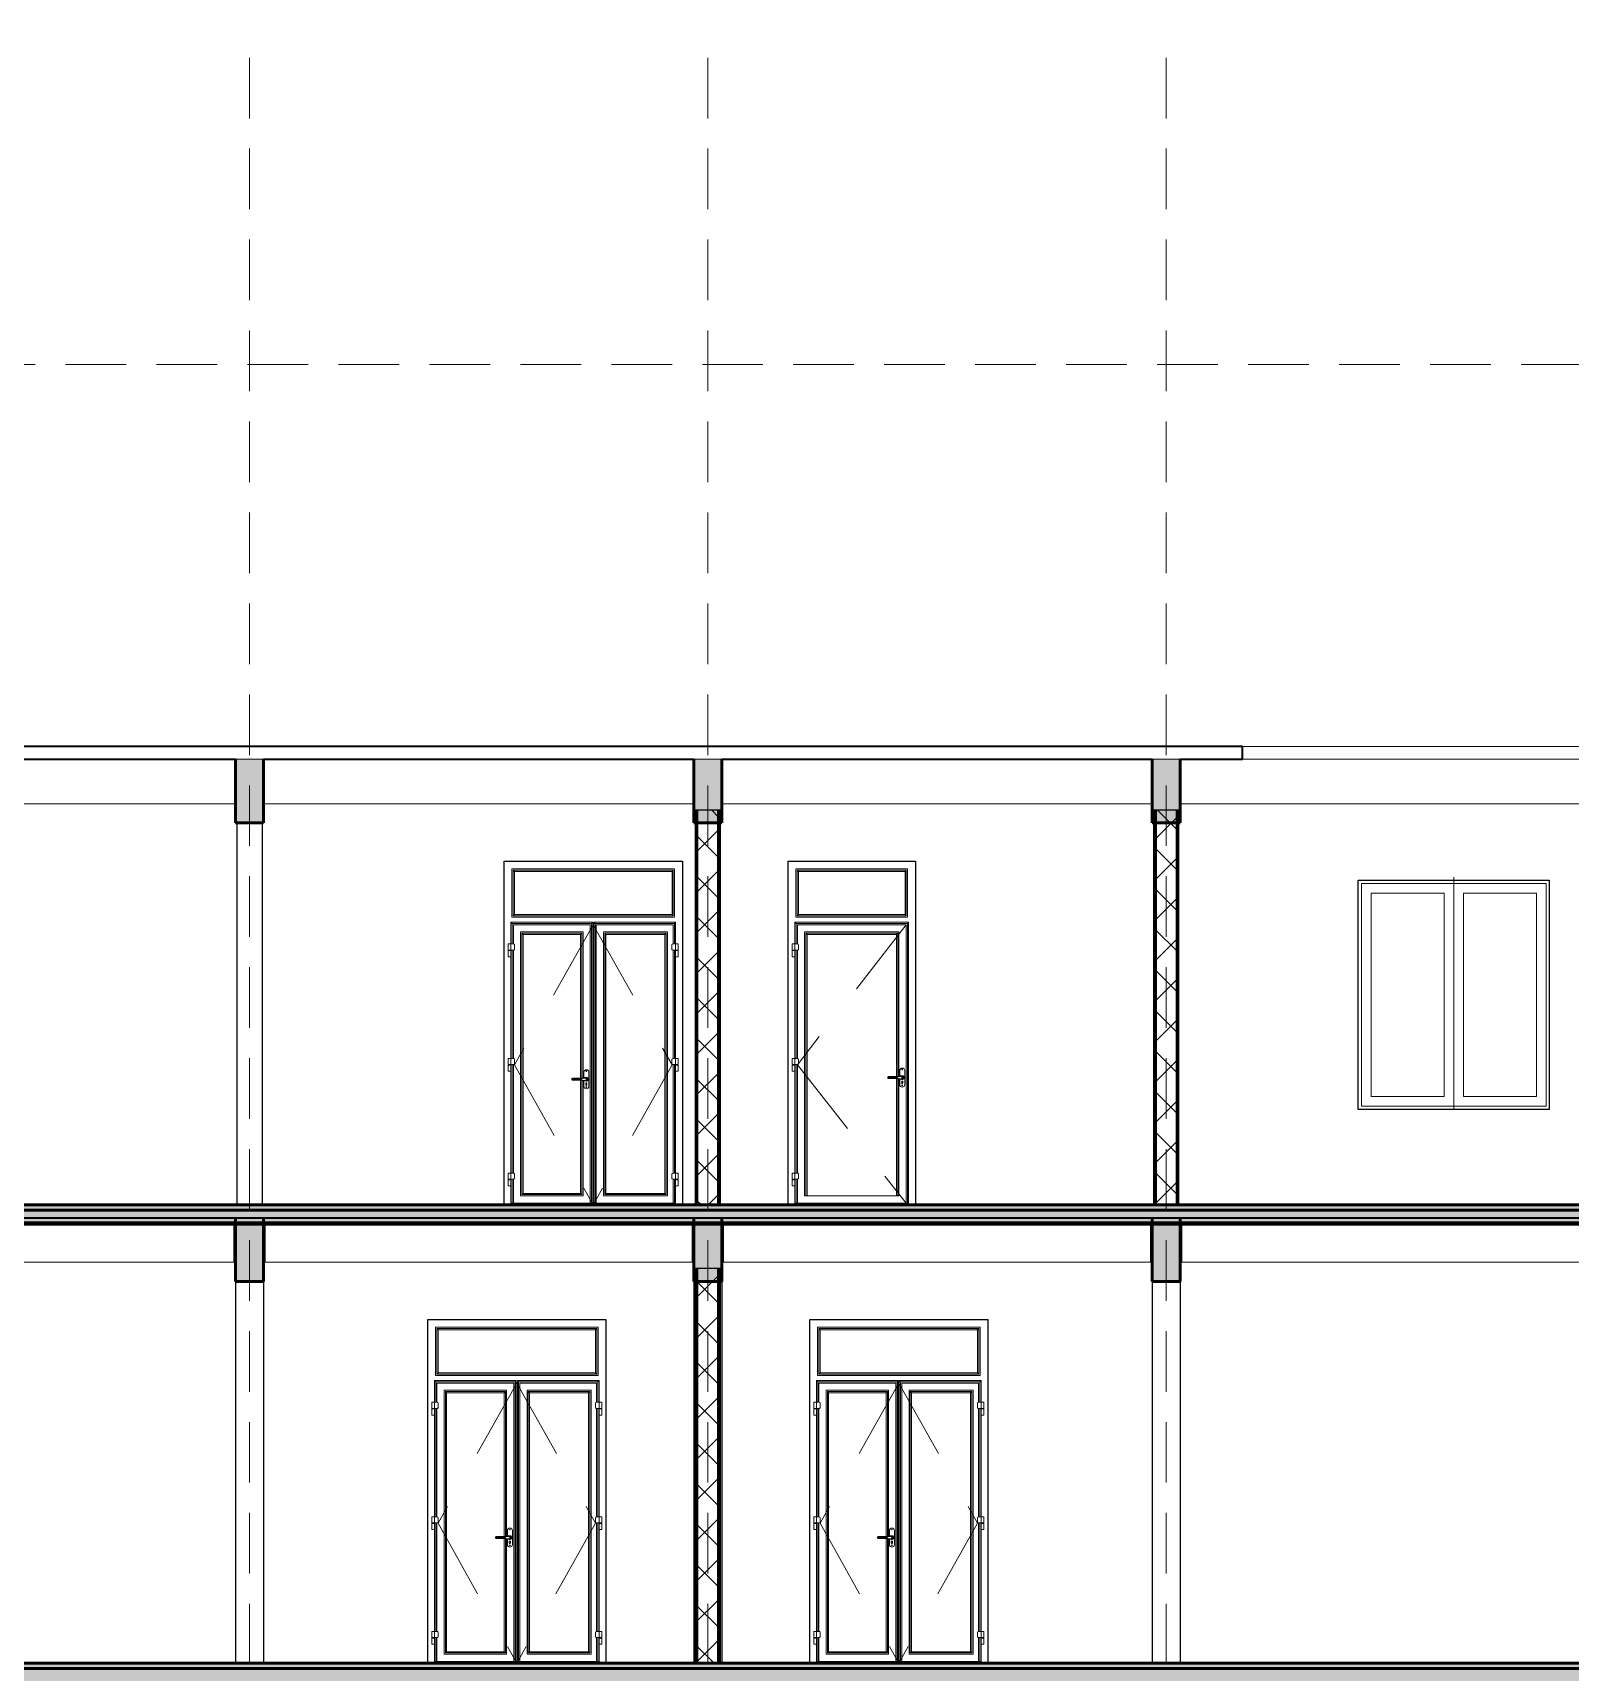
# Model space of a CAD drawing. Header units: millimetres. Extents: x -20510 to 108935, y -243239 to 20306.
# Drawn here: x 82149 to 94223, y 7430 to 20306 of the extents above; entities that cross this region are included whole.
import ezdxf

# ---------------------------------------------------------------- set-up
doc = ezdxf.new("R2010")
doc.units = ezdxf.units.MM
doc.linetypes.add('Centre', pattern=[3175, 635, -476.25, 1587.5, -476.25])
doc.linetypes.add('Hidden', pattern=[714.375, 476.25, -238.125])
for name, color, linetype, lineweight in [('A-DOOR', 2, 'Continuous', 18), ('A-FLOR', 7, 'Continuous', 9), ('A-FLOR-LEVL', 8, 'Continuous', 9), ('A-FLOR-MCUT', 7, 'Continuous', 50), ('A-FLOR-PATT', 8, 'Continuous', 9), ('A-GLAZ', 4, 'Continuous', 18), ('A-WALL', 7, 'Continuous', 25), ('A-WALL-PATT', 8, 'Continuous', 18), ('S-BEAM', 7, 'Continuous', 9), ('S-COLS', 7, 'Continuous', 25), ('S-FNDN', 7, 'Continuous', 9), ('S-GRID', 1, 'Continuous', 9)]:
    doc.layers.add(name, color=color, linetype=linetype, lineweight=lineweight)
pattern_1 = [(0, (68970.77, 5345.385), (304.8, 76.2), [25.146, -203.454, 25.146, -203.454, -1219.2]), (0, (68970.77, 5345.385), (304.8, 76.2), [-457.2, 25.146, -432.054, 25.146, -203.454, -533.4]), (0, (68970.77, 5345.385), (304.8, 76.2), [-1143, 25.146, -127.254, 25.146, -355.854]), (120, (69085.07, 5383.485), (-218.39114, 225.86454), [25.146, -203.454, 25.146, -203.454, -1219.2]), (120, (69085.07, 5383.485), (-218.39114, 225.86454), [-457.2, 25.146, -432.054, 25.146, -203.454, -533.4]), (120, (69085.07, 5383.485), (-218.39114, 225.86454), [-1143, 25.146, -127.254, 25.146, -355.854]), (240, (69123.17, 5535.885), (-86.40886, -302.06454), [25.146, -203.454, 25.146, -203.454, -1219.2]), (240, (69123.17, 5535.885), (-86.40886, -302.06454), [-457.2, 25.146, -432.054, 25.146, -203.454, -533.4]), (240, (69123.17, 5535.885), (-86.40886, -302.06454), [-1143, 25.146, -127.254, 25.146, -355.854])]
pattern_2 = [(45, (68970.77, 5345.39), (-159.099, 159.099), []), (135, (68970.77, 5345.39), (-159.099, -159.099), [])]

# ---------------------------------------------------------------- blocks, each defined once
blk = doc.blocks.new('CỬA 2 CÁNH EROWINDOW_có ô chết_ - D2_1400x2200-2413861-MẶT CẮT 1-1')
at = {"layer": 'A-DOOR'}
for p, q in [((1811, 2639), (3089, 2639)), ((1811, 2261), (1811, 2639)), ((1811, 2261), (1811, 2639)), ((1811, 2639), (3089, 2639)), ((1821, 2629), (1831, 2619)), ((1821, 2629), (1821, 2271)), ((3079, 2629), (1821, 2629)), ((3069, 2619), (1831, 2619)), ((1831, 2619), (1831, 2281)), ((3079, 2629), (3069, 2619)), ((3069, 2281), (3069, 2619)), ((3079, 2271), (3079, 2629)), ((3089, 2639), (3089, 2261)), ((3089, 2639), (3089, 2261)), ((1813, 2210), (1803, 2220)), ((1803, 2050), (1803, 2220)), ((1803, 2220), (2446, 2220)), ((3089, 2261), (1811, 2261)), ((3089, 2261), (1811, 2261)), ((2436, 2210), (1813, 2210)), ((1813, 2050), (1813, 2210)), ((1821, 2271), (1831, 2281)), ((1821, 2271), (3079, 2271)), ((1823, 2050), (1823, 2200)), ((1823, 2200), (2426, 2200)), ((2426, 2200), (1823, 2200)), ((1823, 2200), (1823, 2050)), ((1831, 2281), (3069, 2281)), ((2426, 2200), (2426, 15)), ((2426, 15), (2426, 2200)), ((2436, 2210), (2446, 2220)), ((2436, 15), (2436, 2210)), ((2446, 2220), (2446, 15)), ((2446, 2200), (2454, 2200)), ((2446, 2200), (2454, 2200)), ((2464, 2210), (2454, 2220)), ((2454, 15), (2454, 2220)), ((2454, 2220), (3097, 2220)), ((3087, 2210), (2464, 2210)), ((2464, 15), (2464, 2210)), ((2474, 15), (2474, 2200)), ((2474, 2200), (3077, 2200)), ((2474, 2200), (2474, 15)), ((3077, 2200), (2474, 2200)), ((3069, 2281), (3079, 2271)), ((3077, 2200), (3077, 2050)), ((3077, 2050), (3077, 2200)), ((3087, 2210), (3097, 2220)), ((3087, 2050), (3087, 2210)), ((3097, 2220), (3097, 2050)), ((1879, 2144), (2370, 2144)), ((1879, 71), (1879, 2144)), ((1879, 71), (1879, 2144)), ((1879, 2144), (2370, 2144)), ((1889, 2134), (1899, 2124)), ((2360, 2134), (1889, 2134)), ((1889, 2134), (1889, 81)), ((2350, 2124), (1899, 2124)), ((1899, 2124), (1899, 91)), ((2350, 2124), (2360, 2134)), ((2350, 995), (2350, 2124)), ((2360, 995), (2360, 2134)), ((2370, 2144), (2370, 1000)), ((2370, 2144), (2370, 1000)), ((2530, 2144), (3033, 2144)), ((2530, 71), (2530, 2144)), ((2530, 2144), (3033, 2144)), ((2530, 71), (2530, 2144)), ((2540, 2134), (2550, 2124)), ((3023, 2134), (2540, 2134)), ((2540, 2134), (2540, 81)), ((3013, 2124), (2550, 2124)), ((2550, 2124), (2550, 91)), ((3013, 2124), (3023, 2134)), ((3013, 91), (3013, 2124)), ((3023, 81), (3023, 2134)), ((3033, 2144), (3033, 71)), ((3033, 2144), (3033, 71)), ((1783, 2050), (1823, 2050)), ((1783, 2050), (1783, 2002)), ((1823, 2002), (1783, 2002)), ((1783, 1998), (1783, 1950)), ((1783, 1998), (1803, 1998)), ((1783, 1950), (1803, 1950)), ((1785, 2002), (1785, 1998)), ((1800, 1998), (1800, 2002)), ((1803, 2002), (1803, 2050)), ((1803, 1150), (1803, 2002)), ((1803, 1950), (1803, 1998)), ((1813, 1150), (1813, 2002)), ((1823, 1150), (1823, 2002)), ((1823, 2002), (1823, 1150)), ((1833, 2040), (1833, 2012)), ((3067, 2012), (3067, 2040)), ((3077, 2050), (3117, 2050)), ((3117, 2002), (3077, 2002)), ((3077, 2002), (3077, 1150)), ((3077, 1150), (3077, 2002)), ((3087, 1150), (3087, 2002)), ((3097, 2050), (3097, 2002)), ((3097, 2002), (3097, 1150)), ((3097, 1998), (3097, 1950)), ((3097, 1998), (3117, 1998)), ((3097, 1950), (3117, 1950)), ((3099, 2002), (3099, 1998)), ((3114, 1998), (3114, 2002)), ((3117, 2002), (3117, 2050)), ((3117, 1950), (3117, 1998)), ((1783, 1150), (1823, 1150)), ((1783, 1150), (1783, 1102)), ((1823, 1102), (1783, 1102)), ((1783, 1098), (1783, 1050)), ((1783, 1098), (1803, 1098)), ((1783, 1050), (1803, 1050)), ((1785, 1102), (1785, 1098)), ((1800, 1098), (1800, 1102)), ((1803, 1102), (1803, 1150)), ((1803, 250), (1803, 1102)), ((1803, 1050), (1803, 1098)), ((1813, 250), (1813, 1102)), ((1823, 250), (1823, 1102)), ((1823, 1102), (1823, 250)), ((1833, 1140), (1833, 1112)), ((2376, 1042), (2376, 1000)), ((2416, 932), (2416, 1042)), ((3067, 1112), (3067, 1140)), ((3077, 1150), (3117, 1150)), ((3117, 1102), (3077, 1102)), ((3077, 1102), (3077, 250)), ((3077, 250), (3077, 1102)), ((3087, 250), (3087, 1102)), ((3097, 1150), (3097, 1102)), ((3097, 1102), (3097, 250)), ((3097, 1098), (3097, 1050)), ((3097, 1098), (3117, 1098)), ((3097, 1050), (3117, 1050)), ((3099, 1102), (3099, 1098)), ((3114, 1098), (3114, 1102)), ((3117, 1102), (3117, 1150)), ((3117, 1050), (3117, 1098)), ((2360, 995), (2290, 995)), ((2361, 991), (2290, 991)), ((2290, 983), (2361, 983)), ((2290, 979), (2360, 979)), ((2350, 91), (2350, 979)), ((2370, 1000), (2360, 995)), ((2360, 979), (2370, 974)), ((2360, 81), (2360, 979)), ((2371, 996), (2361, 991)), ((2361, 983), (2371, 978)), ((2396, 1000), (2370, 1000)), ((2370, 974), (2396, 974)), ((2370, 974), (2370, 71)), ((2370, 974), (2370, 71)), ((2396, 996), (2371, 996)), ((2371, 978), (2396, 978)), ((2376, 974), (2376, 932)), ((2391, 947), (2391, 958)), ((2393, 960), (2398, 960)), ((2393, 940), (2393, 945)), ((2393, 945), (2393, 940)), ((2398, 945), (2398, 940)), ((2398, 940), (2398, 945)), ((2400, 958), (2400, 947)), ((1783, 250), (1823, 250)), ((1783, 250), (1783, 202)), ((1823, 202), (1783, 202)), ((1783, 198), (1783, 150)), ((1783, 198), (1803, 198)), ((1783, 150), (1803, 150)), ((1785, 202), (1785, 198)), ((1800, 198), (1800, 202)), ((1803, 202), (1803, 250)), ((1803, 15), (1803, 202)), ((1803, 150), (1803, 198)), ((1813, 15), (1813, 202)), ((1823, 15), (1823, 202)), ((1823, 202), (1823, 15)), ((1833, 240), (1833, 212)), ((3067, 212), (3067, 240)), ((3077, 250), (3117, 250)), ((3117, 202), (3077, 202)), ((3077, 202), (3077, 15)), ((3077, 15), (3077, 202)), ((3087, 15), (3087, 202)), ((3097, 250), (3097, 202)), ((3097, 202), (3097, 15)), ((3097, 198), (3097, 150)), ((3097, 198), (3117, 198)), ((3097, 150), (3117, 150)), ((3099, 202), (3099, 198)), ((3114, 198), (3114, 202)), ((3117, 202), (3117, 250)), ((3117, 150), (3117, 198)), ((1813, 15), (1803, 15)), ((1811, 0), (1811, 15)), ((1823, 15), (1813, 15)), ((1823, 15), (2426, 15)), ((1831, 0), (1831, 15)), ((2370, 71), (1879, 71)), ((2370, 71), (1879, 71)), ((1889, 81), (1899, 91)), ((1889, 81), (2360, 81)), ((1899, 91), (2350, 91)), ((2360, 81), (2350, 91)), ((2426, 15), (2436, 15)), ((2446, 15), (2436, 15)), ((2454, 15), (2446, 15)), ((2464, 15), (2454, 15)), ((2474, 15), (2464, 15)), ((2474, 15), (3077, 15)), ((3033, 71), (2530, 71)), ((3033, 71), (2530, 71)), ((2540, 81), (2550, 91)), ((2540, 81), (3023, 81)), ((2550, 91), (3013, 91)), ((3023, 81), (3013, 91)), ((3069, 0), (3069, 15)), ((3077, 15), (3087, 15)), ((3097, 15), (3087, 15)), ((3089, 15), (3089, 0))]:
    blk.add_line(p, q, dxfattribs=at)
at = {"layer": 'A-DOOR', "linetype": 'Centre', "lineweight": 18}
for p, q in [((2450, 2200), (1831, 1100)), ((2450, 2200), (3069, 1100)), ((1831, 1100), (2450, 0)), ((3069, 1100), (2450, 0))]:
    blk.add_line(p, q, dxfattribs=at)
at = {"layer": 'A-DOOR', "flags": 128}
for points in [[(2290, 995), (2290, 995), (2289, 995), (2289, 995), (2289, 995), (2288, 995), (2288, 995), (2288, 995), (2287, 994), (2287, 994), (2287, 994), (2287, 994), (2286, 994), (2286, 994), (2286, 994), (2285, 993), (2285, 993), (2285, 993), (2285, 993), (2284, 993), (2284, 992), (2284, 992), (2284, 992), (2284, 992), (2283, 991), (2283, 991), (2283, 991), (2283, 991), (2283, 990), (2283, 990), (2282, 990), (2282, 989), (2282, 989), (2282, 989), (2282, 989), (2282, 988), (2282, 988), (2282, 988), (2282, 987), (2282, 987), (2282, 987), (2282, 986), (2282, 986), (2282, 986), (2282, 985), (2282, 985), (2282, 985), (2282, 984), (2282, 984), (2283, 984), (2283, 984), (2283, 983), (2283, 983), (2283, 983), (2283, 982), (2283, 982), (2284, 982), (2284, 982), (2284, 981), (2284, 981), (2285, 981), (2285, 981), (2285, 981), (2285, 980), (2286, 980), (2286, 980), (2286, 980), (2286, 980), (2287, 980), (2287, 979), (2287, 979), (2288, 979), (2288, 979), (2288, 979), (2288, 979), (2289, 979), (2289, 979), (2289, 979), (2290, 979), (2290, 979)], [(2396, 974), (2396, 974), (2397, 974), (2397, 974), (2398, 974), (2399, 974), (2399, 974), (2400, 974), (2400, 975), (2400, 975), (2401, 975), (2401, 975), (2402, 975), (2402, 976), (2403, 976), (2403, 976), (2404, 976), (2404, 977), (2404, 977), (2405, 977), (2405, 978), (2406, 978), (2406, 979), (2406, 979), (2407, 979), (2407, 980), (2407, 980), (2407, 981), (2408, 981), (2408, 982), (2408, 982), (2408, 983), (2408, 983), (2409, 984), (2409, 984), (2409, 985), (2409, 985), (2409, 986), (2409, 986), (2409, 987), (2409, 987), (2409, 988), (2409, 988), (2409, 989), (2409, 989), (2409, 990), (2408, 990), (2408, 991), (2408, 991), (2408, 992), (2408, 992), (2408, 993), (2407, 993), (2407, 994), (2407, 994), (2406, 995), (2406, 995), (2406, 995), (2405, 996), (2405, 996), (2405, 996), (2404, 997), (2404, 997), (2403, 997), (2403, 998), (2403, 998), (2402, 998), (2402, 998), (2401, 999), (2401, 999), (2400, 999), (2400, 999), (2399, 999), (2399, 1000), (2398, 1000), (2398, 1000), (2397, 1000), (2397, 1000), (2396, 1000), (2396, 1000)]]:
    blk.add_lwpolyline(points, dxfattribs=at)
at = {"layer": 'A-DOOR'}
for centre, radius, start, end in [((1823, 2040), 10, 360, 90), ((1823, 2040), 10, 30, 90), ((1823, 2012), 10, 270, 0), ((1823, 2012), 10, 270, 300), ((1823, 2012), 10, 315, 345), ((3077, 2040), 10, 90, 180), ((3077, 2040), 10, 150, 180), ((3077, 2012), 10, 180, 270), ((3077, 2012), 10, 195, 225), ((1823, 1140), 10, 0, 90), ((1823, 1140), 10, 30, 90), ((1823, 1112), 10, 270, 0), ((1823, 1112), 10, 270, 300), ((1823, 1112), 10, 315, 345), ((2396, 1042), 20, 0, 180), ((2396, 1050), 3, 360, 180), ((2396, 1050), 3, 180, 360), ((3077, 1140), 10, 90, 180), ((3077, 1140), 10, 150, 180), ((3077, 1112), 10, 180, 270), ((3077, 1112), 10, 195, 225), ((2290, 987), 3.66, 90, 270), ((2396, 932), 20, 180, 360), ((2396, 987), 15, 360, 120.3216), ((2396, 987), 15, 239.6784, 0), ((2396, 987), 15, 105, 110.0431), ((2396, 987), 15, 249.9569, 255), ((2393, 958), 2.04, 90, 180), ((2393, 947), 1.99, 180, 268.9596), ((2393, 947), 1.99, 224.4798, 268.9596), ((2396, 987), 3.02, 0, 180), ((2396, 987), 3.02, 135, 150), ((2396, 987), 3.02, 180, 0), ((2396, 987), 3.02, 210, 225), ((2396, 940), 2.5, 180, 0), ((2396, 925), 3, 0, 180), ((2396, 925), 3, 180, 0), ((2396, 987), 15, 90, 95.2302), ((2396, 987), 15, 264.7698, 270), ((2396, 987), 8.66, 270, 90), ((2396, 987), 15, 75, 80.3895), ((2396, 987), 15, 279.6105, 285), ((2398, 958), 2.04, 0, 90), ((2398, 947), 1.99, 271.0404, 0), ((2398, 947), 1.99, 271.0404, 315.5202), ((2396, 987), 15, 60, 65.5028), ((2396, 987), 15, 294.4972, 300), ((2396, 987), 15, 45, 50.5307), ((2396, 987), 15, 309.4693, 315), ((1823, 240), 10, 0, 90), ((1823, 240), 10, 30, 90), ((1823, 212), 10, 270, 0), ((1823, 212), 10, 270, 300), ((1823, 212), 10, 315, 345), ((3077, 240), 10, 90, 180), ((3077, 240), 10, 150, 180), ((3077, 212), 10, 180, 270), ((3077, 212), 10, 195, 225)]:
    blk.add_arc(centre, radius, start, end, dxfattribs=at)
for points in [[(2361, 991), (2361, 991), (2361, 992), (2361, 993), (2360, 994), (2360, 995), (2360, 995)], [(2361, 983), (2361, 983), (2361, 982), (2361, 981), (2360, 979), (2360, 979), (2360, 979)], [(2371, 996), (2371, 996), (2371, 997), (2371, 998), (2370, 999), (2370, 1000), (2370, 1000)], [(2371, 978), (2371, 978), (2371, 977), (2371, 976), (2370, 974), (2370, 974), (2370, 974)]]:
    blk.add_open_spline(points, degree=3, knots=[0, 0, 0, 0, 0.166667, 0.333333, 0.666667, 1, 1, 1, 1], dxfattribs=at)
blk = doc.blocks.new('CỬA 2 CÁNH EROWINDOW_có ô chết_ - D2_1400x2200-V13-MẶT CẮT 1-1')
at = {"layer": 'A-DOOR'}
for p, q in [((20911, 13739), (22189, 13739)), ((20911, 13361), (20911, 13739)), ((20911, 13361), (20911, 13739)), ((20911, 13739), (22189, 13739)), ((20921, 13729), (20931, 13719)), ((20921, 13729), (20921, 13371)), ((22179, 13729), (20921, 13729)), ((22169, 13719), (20931, 13719)), ((20931, 13719), (20931, 13381)), ((22179, 13729), (22169, 13719)), ((22169, 13381), (22169, 13719)), ((22179, 13371), (22179, 13729)), ((22189, 13739), (22189, 13361)), ((22189, 13739), (22189, 13361)), ((20913, 13310), (20903, 13320)), ((20903, 13150), (20903, 13320)), ((20903, 13320), (21546, 13320)), ((22189, 13361), (20911, 13361)), ((22189, 13361), (20911, 13361)), ((21536, 13310), (20913, 13310)), ((20913, 13150), (20913, 13310)), ((20921, 13371), (20931, 13381)), ((20921, 13371), (22179, 13371)), ((20923, 13150), (20923, 13300)), ((20923, 13300), (21526, 13300)), ((21526, 13300), (20923, 13300)), ((20923, 13300), (20923, 13150)), ((20931, 13381), (22169, 13381)), ((21526, 13300), (21526, 11115)), ((21526, 11115), (21526, 13300)), ((21536, 13310), (21546, 13320)), ((21536, 11115), (21536, 13310)), ((21546, 13320), (21546, 11115)), ((21546, 13300), (21554, 13300)), ((21546, 13300), (21554, 13300)), ((21564, 13310), (21554, 13320)), ((21554, 11115), (21554, 13320)), ((21554, 13320), (22197, 13320)), ((22187, 13310), (21564, 13310)), ((21564, 11115), (21564, 13310)), ((21574, 11115), (21574, 13300)), ((21574, 13300), (22177, 13300)), ((21574, 13300), (21574, 11115)), ((22177, 13300), (21574, 13300)), ((22169, 13381), (22179, 13371)), ((22177, 13300), (22177, 13150)), ((22177, 13150), (22177, 13300)), ((22187, 13310), (22197, 13320)), ((22187, 13150), (22187, 13310)), ((22197, 13320), (22197, 13150)), ((20883, 13150), (20923, 13150)), ((20883, 13150), (20883, 13102)), ((20903, 13102), (20903, 13150)), ((20933, 13140), (20933, 13112)), ((20979, 13244), (21470, 13244)), ((20979, 11171), (20979, 13244)), ((20979, 11171), (20979, 13244)), ((20979, 13244), (21470, 13244)), ((20989, 13234), (20999, 13224)), ((21460, 13234), (20989, 13234)), ((20989, 13234), (20989, 11181)), ((21450, 13224), (20999, 13224)), ((20999, 13224), (20999, 11191)), ((21450, 13224), (21460, 13234)), ((21450, 12095), (21450, 13224)), ((21460, 12095), (21460, 13234)), ((21470, 13244), (21470, 12100)), ((21470, 13244), (21470, 12100)), ((21630, 13244), (22133, 13244)), ((21630, 11171), (21630, 13244)), ((21630, 13244), (22133, 13244)), ((21630, 11171), (21630, 13244)), ((21640, 13234), (21650, 13224)), ((22123, 13234), (21640, 13234)), ((21640, 13234), (21640, 11181)), ((22113, 13224), (21650, 13224)), ((21650, 13224), (21650, 11191)), ((22113, 13224), (22123, 13234)), ((22113, 11191), (22113, 13224)), ((22123, 11181), (22123, 13234)), ((22133, 13244), (22133, 11171)), ((22133, 13244), (22133, 11171)), ((22167, 13112), (22167, 13140)), ((22177, 13150), (22217, 13150)), ((22197, 13150), (22197, 13102)), ((22217, 13102), (22217, 13150)), ((20923, 13102), (20883, 13102)), ((20883, 13098), (20883, 13050)), ((20883, 13098), (20903, 13098)), ((20883, 13050), (20903, 13050)), ((20886, 13102), (20886, 13098)), ((20901, 13098), (20901, 13102)), ((20903, 12250), (20903, 13102)), ((20903, 13050), (20903, 13098)), ((20913, 12250), (20913, 13102)), ((20923, 12250), (20923, 13102)), ((20923, 13102), (20923, 12250)), ((22217, 13102), (22177, 13102)), ((22177, 13102), (22177, 12250)), ((22177, 12250), (22177, 13102)), ((22187, 12250), (22187, 13102)), ((22197, 13102), (22197, 12250)), ((22197, 13098), (22197, 13050)), ((22197, 13098), (22217, 13098)), ((22197, 13050), (22217, 13050)), ((22199, 13102), (22199, 13098)), ((22214, 13098), (22214, 13102)), ((22217, 13050), (22217, 13098)), ((20883, 12250), (20923, 12250)), ((20883, 12250), (20883, 12202)), ((20903, 12202), (20903, 12250)), ((20933, 12240), (20933, 12212)), ((22167, 12212), (22167, 12240)), ((22177, 12250), (22217, 12250)), ((22197, 12250), (22197, 12202)), ((22217, 12202), (22217, 12250)), ((20923, 12202), (20883, 12202)), ((20883, 12198), (20883, 12150)), ((20883, 12198), (20903, 12198)), ((20883, 12150), (20903, 12150)), ((20886, 12202), (20886, 12198)), ((20901, 12198), (20901, 12202)), ((20903, 11350), (20903, 12202)), ((20903, 12150), (20903, 12198)), ((20913, 11350), (20913, 12202)), ((20923, 11350), (20923, 12202)), ((20923, 12202), (20923, 11350)), ((21476, 12142), (21476, 12100)), ((21516, 12032), (21516, 12142)), ((22217, 12202), (22177, 12202)), ((22177, 12202), (22177, 11350)), ((22177, 11350), (22177, 12202)), ((22187, 11350), (22187, 12202)), ((22197, 12202), (22197, 11350)), ((22197, 12198), (22197, 12150)), ((22197, 12198), (22217, 12198)), ((22197, 12150), (22217, 12150)), ((22199, 12202), (22199, 12198)), ((22214, 12198), (22214, 12202)), ((22217, 12150), (22217, 12198)), ((21460, 12095), (21390, 12095)), ((21461, 12091), (21390, 12091)), ((21390, 12083), (21461, 12083)), ((21390, 12079), (21460, 12079)), ((21450, 11191), (21450, 12079)), ((21470, 12100), (21460, 12095)), ((21460, 12079), (21470, 12074)), ((21460, 11181), (21460, 12079)), ((21471, 12096), (21461, 12091)), ((21461, 12083), (21471, 12078)), ((21496, 12100), (21470, 12100)), ((21470, 12074), (21496, 12074)), ((21470, 12074), (21470, 11171)), ((21470, 12074), (21470, 11171)), ((21496, 12096), (21471, 12096)), ((21471, 12078), (21496, 12078)), ((21476, 12074), (21476, 12032)), ((21491, 12047), (21491, 12058)), ((21493, 12060), (21498, 12060)), ((21493, 12040), (21493, 12045)), ((21493, 12045), (21493, 12040)), ((21498, 12045), (21498, 12040)), ((21498, 12040), (21498, 12045)), ((21500, 12058), (21500, 12047)), ((20883, 11350), (20923, 11350)), ((20883, 11350), (20883, 11302)), ((20903, 11302), (20903, 11350)), ((20933, 11340), (20933, 11312)), ((22167, 11312), (22167, 11340)), ((22177, 11350), (22217, 11350)), ((22197, 11350), (22197, 11302)), ((22217, 11302), (22217, 11350)), ((20923, 11302), (20883, 11302)), ((20883, 11298), (20883, 11250)), ((20883, 11298), (20903, 11298)), ((20883, 11250), (20903, 11250)), ((20886, 11302), (20886, 11298)), ((20901, 11298), (20901, 11302)), ((20903, 11115), (20903, 11302)), ((20903, 11250), (20903, 11298)), ((20913, 11115), (20913, 11302)), ((20923, 11115), (20923, 11302)), ((20923, 11302), (20923, 11115)), ((22217, 11302), (22177, 11302)), ((22177, 11302), (22177, 11115)), ((22177, 11115), (22177, 11302)), ((22187, 11115), (22187, 11302)), ((22197, 11302), (22197, 11115)), ((22197, 11298), (22197, 11250)), ((22197, 11298), (22217, 11298)), ((22197, 11250), (22217, 11250)), ((22199, 11302), (22199, 11298)), ((22214, 11298), (22214, 11302)), ((22217, 11250), (22217, 11298)), ((20913, 11115), (20903, 11115)), ((20911, 11100), (20911, 11115)), ((20923, 11115), (20913, 11115)), ((20923, 11115), (21526, 11115)), ((20931, 11100), (20931, 11115)), ((21470, 11171), (20979, 11171)), ((21470, 11171), (20979, 11171)), ((20989, 11181), (20999, 11191)), ((20989, 11181), (21460, 11181)), ((20999, 11191), (21450, 11191)), ((21460, 11181), (21450, 11191)), ((21526, 11115), (21536, 11115)), ((21546, 11115), (21536, 11115)), ((21554, 11115), (21546, 11115)), ((21564, 11115), (21554, 11115)), ((21574, 11115), (21564, 11115)), ((21574, 11115), (22177, 11115)), ((22133, 11171), (21630, 11171)), ((22133, 11171), (21630, 11171)), ((21640, 11181), (21650, 11191)), ((21640, 11181), (22123, 11181)), ((21650, 11191), (22113, 11191)), ((22123, 11181), (22113, 11191)), ((22169, 11100), (22169, 11115)), ((22177, 11115), (22187, 11115)), ((22197, 11115), (22187, 11115)), ((22189, 11115), (22189, 11100))]:
    blk.add_line(p, q, dxfattribs=at)
at = {"layer": 'A-DOOR', "linetype": 'Centre', "lineweight": 18}
for p, q in [((21550, 13300), (20931, 12200)), ((21550, 13300), (22169, 12200)), ((20931, 12200), (21550, 11100)), ((22169, 12200), (21550, 11100))]:
    blk.add_line(p, q, dxfattribs=at)
at = {"layer": 'A-DOOR', "flags": 128}
for points in [[(21390, 12095), (21390, 12095), (21389, 12095), (21389, 12095), (21389, 12095), (21388, 12095), (21388, 12095), (21388, 12095), (21387, 12094), (21387, 12094), (21387, 12094), (21387, 12094), (21386, 12094), (21386, 12094), (21386, 12094), (21385, 12093), (21385, 12093), (21385, 12093), (21385, 12093), (21384, 12093), (21384, 12092), (21384, 12092), (21384, 12092), (21384, 12092), (21383, 12091), (21383, 12091), (21383, 12091), (21383, 12091), (21383, 12090), (21383, 12090), (21382, 12090), (21382, 12089), (21382, 12089), (21382, 12089), (21382, 12089), (21382, 12088), (21382, 12088), (21382, 12088), (21382, 12087), (21382, 12087), (21382, 12087), (21382, 12086), (21382, 12086), (21382, 12086), (21382, 12085), (21382, 12085), (21382, 12085), (21382, 12084), (21382, 12084), (21383, 12084), (21383, 12084), (21383, 12083), (21383, 12083), (21383, 12083), (21383, 12082), (21383, 12082), (21384, 12082), (21384, 12082), (21384, 12081), (21384, 12081), (21385, 12081), (21385, 12081), (21385, 12081), (21385, 12080), (21386, 12080), (21386, 12080), (21386, 12080), (21386, 12080), (21387, 12080), (21387, 12079), (21387, 12079), (21388, 12079), (21388, 12079), (21388, 12079), (21388, 12079), (21389, 12079), (21389, 12079), (21389, 12079), (21390, 12079), (21390, 12079)], [(21496, 12074), (21496, 12074), (21497, 12074), (21497, 12074), (21498, 12074), (21499, 12074), (21499, 12074), (21500, 12074), (21500, 12075), (21500, 12075), (21501, 12075), (21501, 12075), (21502, 12075), (21502, 12076), (21503, 12076), (21503, 12076), (21504, 12076), (21504, 12077), (21504, 12077), (21505, 12077), (21505, 12078), (21506, 12078), (21506, 12079), (21506, 12079), (21507, 12079), (21507, 12080), (21507, 12080), (21507, 12081), (21508, 12081), (21508, 12082), (21508, 12082), (21508, 12083), (21508, 12083), (21509, 12084), (21509, 12084), (21509, 12085), (21509, 12085), (21509, 12086), (21509, 12086), (21509, 12087), (21509, 12087), (21509, 12088), (21509, 12088), (21509, 12089), (21509, 12089), (21509, 12090), (21508, 12090), (21508, 12091), (21508, 12091), (21508, 12092), (21508, 12092), (21508, 12093), (21507, 12093), (21507, 12094), (21507, 12094), (21506, 12095), (21506, 12095), (21506, 12095), (21505, 12096), (21505, 12096), (21505, 12096), (21504, 12097), (21504, 12097), (21503, 12097), (21503, 12098), (21503, 12098), (21502, 12098), (21502, 12098), (21501, 12099), (21501, 12099), (21500, 12099), (21500, 12099), (21499, 12099), (21499, 12100), (21498, 12100), (21498, 12100), (21497, 12100), (21497, 12100), (21496, 12100), (21496, 12100)]]:
    blk.add_lwpolyline(points, dxfattribs=at)
at = {"layer": 'A-DOOR'}
for centre, radius, start, end in [((20923, 13140), 10, 0, 90), ((20923, 13140), 10, 30, 90), ((22177, 13140), 10, 90, 180), ((22177, 13140), 10, 150, 180), ((20923, 13112), 10, 270, 0), ((20923, 13112), 10, 270, 300), ((20923, 13112), 10, 315, 341.1807), ((22177, 13112), 10, 180, 270), ((22177, 13112), 10, 195, 225), ((20923, 12240), 10, 0, 90), ((20923, 12240), 10, 30, 90), ((22177, 12240), 10, 90, 180), ((22177, 12240), 10, 150, 180), ((20923, 12212), 10, 270, 0), ((20923, 12212), 10, 270, 300), ((20923, 12212), 10, 315, 341.1807), ((21496, 12142), 20, 0, 180), ((21496, 12150), 3, 0, 180), ((21496, 12150), 3, 180, 0), ((22177, 12212), 10, 180, 270), ((22177, 12212), 10, 195, 225), ((21390, 12087), 3.66, 90, 270), ((21496, 12032), 20, 180, 360), ((21496, 12087), 15, 0, 120.3216), ((21496, 12087), 15, 239.6784, 0), ((21496, 12087), 15, 105, 110.0431), ((21496, 12087), 15, 249.9569, 255), ((21493, 12058), 2.04, 90, 180), ((21493, 12047), 1.99, 180, 268.9596), ((21493, 12047), 1.99, 224.4798, 268.9596), ((21496, 12087), 3.02, 0, 180), ((21496, 12087), 3.02, 135, 150), ((21496, 12087), 3.02, 180, 0), ((21496, 12087), 3.02, 210, 225), ((21496, 12040), 2.5, 180, 0), ((21496, 12025), 3, 0, 180), ((21496, 12025), 3, 180, 0), ((21496, 12087), 15, 90, 95.2302), ((21496, 12087), 15, 264.7698, 270), ((21496, 12087), 8.66, 270, 90), ((21496, 12087), 15, 75, 80.3895), ((21496, 12087), 15, 279.6105, 285), ((21498, 12058), 2.04, 0, 90), ((21498, 12047), 1.99, 271.0404, 0), ((21498, 12047), 1.99, 271.0404, 315.5202), ((21496, 12087), 15, 60, 65.4225), ((21496, 12087), 15, 294.5775, 300), ((21496, 12087), 15, 45, 50.5307), ((21496, 12087), 15, 309.4693, 315), ((20923, 11340), 10, 0, 90), ((20923, 11340), 10, 30, 90), ((22177, 11340), 10, 90, 180), ((22177, 11340), 10, 150, 180), ((20923, 11312), 10, 270, 0), ((20923, 11312), 10, 270, 300), ((20923, 11312), 10, 315, 341.1807), ((22177, 11312), 10, 180, 270), ((22177, 11312), 10, 195, 225)]:
    blk.add_arc(centre, radius, start, end, dxfattribs=at)
for points, knots in [([(21461, 12091), (21461, 12091), (21461, 12092), (21461, 12093), (21460, 12094), (21460, 12095), (21460, 12095)], [0, 0, 0, 0, 0.166667, 0.333333, 0.666667, 1, 1, 1, 1]), ([(21461, 12083), (21461, 12083), (21461, 12082), (21461, 12081), (21460, 12079), (21460, 12079), (21460, 12079)], [0, 0, 0, 0, 0.166667, 0.333333, 0.666667, 1, 1, 1, 1]), ([(21471, 12099), (21470, 12099), (21470, 12100), (21470, 12100), (21470, 12100)], [0.5, 0.5, 0.5, 0.5, 0.6666667, 1, 1, 1, 1]), ([(21471, 12078), (21471, 12078), (21471, 12077), (21471, 12076), (21470, 12074), (21470, 12074), (21470, 12074)], [0, 0, 0, 0, 0.166667, 0.333333, 0.666667, 1, 1, 1, 1]), ([(21471, 12096), (21471, 12096), (21471, 12097), (21471, 12098), (21471, 12098), (21471, 12098)], [0, 0, 0, 0, 0.1666667, 0.3333333, 0.4674195, 0.4674195, 0.4674195, 0.4674195])]:
    blk.add_open_spline(points, degree=3, knots=knots, dxfattribs=at)
blk = doc.blocks.new('CỬA 1 CÁNH EROWINDOW_có ô chết_ - D4_1000x2200-V12-MẶT CẮT 1-1')
at = {"layer": 'A-DOOR'}
for p, q in [((30101, 10139), (30979, 10139)), ((30101, 9761), (30101, 10139)), ((30101, 9761), (30101, 10139)), ((30101, 10139), (30979, 10139)), ((30111, 10129), (30121, 10119)), ((30969, 10129), (30111, 10129)), ((30111, 10129), (30111, 9771)), ((30959, 10119), (30121, 10119)), ((30121, 10119), (30121, 9781)), ((30959, 10119), (30969, 10129)), ((30959, 9781), (30959, 10119)), ((30969, 9771), (30969, 10129)), ((30979, 10139), (30979, 9761)), ((30979, 10139), (30979, 9761)), ((30103, 9710), (30093, 9720)), ((30093, 9550), (30093, 9720)), ((30093, 9720), (30987, 9720)), ((30979, 9761), (30101, 9761)), ((30979, 9761), (30101, 9761)), ((30977, 9710), (30103, 9710)), ((30103, 9550), (30103, 9710)), ((30111, 9771), (30121, 9781)), ((30111, 9771), (30969, 9771)), ((30113, 9550), (30113, 9700)), ((30113, 9700), (30967, 9700)), ((30113, 9700), (30113, 9550)), ((30967, 9700), (30113, 9700)), ((30121, 9781), (30959, 9781)), ((30969, 9771), (30959, 9781)), ((30967, 9700), (30967, 7515)), ((30967, 7515), (30967, 9700)), ((30977, 9710), (30987, 9720)), ((30977, 7515), (30977, 9710)), ((30987, 9720), (30987, 7515)), ((30073, 9550), (30113, 9550)), ((30073, 9550), (30073, 9502)), ((30093, 9502), (30093, 9550)), ((30123, 9540), (30123, 9512)), ((30911, 9644), (30169, 9644)), ((30169, 9644), (30169, 7571)), ((30169, 9644), (30911, 9644)), ((30169, 7571), (30169, 9644)), ((30179, 7571), (30179, 9634)), ((30179, 9634), (30901, 9634)), ((30179, 9634), (30189, 9624)), ((30891, 9624), (30189, 9624)), ((30189, 9624), (30189, 7571)), ((30901, 9634), (30891, 9624)), ((30891, 8508), (30891, 9624)), ((30901, 8508), (30901, 9634)), ((30911, 9644), (30911, 8513)), ((30911, 9644), (30911, 8513)), ((30113, 9502), (30073, 9502)), ((30073, 9498), (30073, 9450)), ((30073, 9498), (30093, 9498)), ((30073, 9450), (30093, 9450)), ((30076, 9502), (30076, 9498)), ((30091, 9498), (30091, 9502)), ((30093, 8650), (30093, 9502)), ((30093, 9450), (30093, 9498)), ((30103, 8650), (30103, 9502)), ((30113, 8650), (30113, 9502)), ((30113, 9502), (30113, 8650)), ((30073, 8650), (30113, 8650)), ((30073, 8650), (30073, 8602)), ((30093, 8602), (30093, 8650)), ((30123, 8640), (30123, 8612)), ((30113, 8602), (30073, 8602)), ((30073, 8598), (30073, 8550)), ((30073, 8598), (30093, 8598)), ((30073, 8550), (30093, 8550)), ((30076, 8602), (30076, 8598)), ((30091, 8598), (30091, 8602)), ((30093, 7750), (30093, 8602)), ((30093, 8550), (30093, 8598)), ((30103, 7750), (30103, 8602)), ((30113, 7750), (30113, 8602)), ((30113, 8602), (30113, 7750)), ((30901, 8508), (30831, 8508)), ((30902, 8504), (30831, 8504)), ((30911, 8513), (30901, 8508)), ((30912, 8509), (30902, 8504)), ((30937, 8513), (30911, 8513)), ((30937, 8509), (30912, 8509)), ((30917, 8555), (30917, 8513)), ((30957, 8445), (30957, 8555)), ((30831, 8496), (30902, 8496)), ((30831, 8492), (30901, 8492)), ((30891, 7571), (30891, 8492)), ((30901, 8492), (30911, 8487)), ((30901, 7571), (30901, 8492)), ((30902, 8496), (30912, 8491)), ((30911, 8487), (30937, 8487)), ((30911, 8487), (30911, 7571)), ((30911, 8487), (30911, 7571)), ((30912, 8491), (30937, 8491)), ((30917, 8487), (30917, 8445)), ((30933, 8460), (30933, 8471)), ((30934, 8453), (30934, 8458)), ((30934, 8458), (30934, 8453)), ((30935, 8473), (30939, 8473)), ((30940, 8458), (30940, 8453)), ((30940, 8453), (30940, 8458)), ((30941, 8471), (30941, 8460)), ((30073, 7750), (30113, 7750)), ((30073, 7750), (30073, 7702)), ((30093, 7702), (30093, 7750)), ((30123, 7740), (30123, 7712)), ((30113, 7702), (30073, 7702)), ((30073, 7698), (30073, 7650)), ((30073, 7698), (30093, 7698)), ((30073, 7650), (30093, 7650)), ((30076, 7702), (30076, 7698)), ((30091, 7698), (30091, 7702)), ((30093, 7515), (30093, 7702)), ((30093, 7650), (30093, 7698)), ((30103, 7515), (30103, 7702)), ((30113, 7515), (30113, 7702)), ((30113, 7702), (30113, 7515)), ((30103, 7515), (30093, 7515)), ((30101, 7500), (30101, 7515)), ((30113, 7515), (30103, 7515)), ((30113, 7515), (30967, 7515)), ((30121, 7500), (30121, 7515)), ((30169, 7571), (30179, 7571)), ((30911, 7571), (30169, 7571)), ((30911, 7571), (30901, 7571)), ((30959, 7500), (30959, 7515)), ((30967, 7515), (30977, 7515)), ((30987, 7515), (30977, 7515)), ((30979, 7515), (30979, 7500))]:
    blk.add_line(p, q, dxfattribs=at)
at = {"layer": 'A-DOOR', "linetype": 'Centre', "lineweight": 18}
for p, q in [((30967, 9700), (30113, 8600)), ((30113, 8600), (30967, 7515))]:
    blk.add_line(p, q, dxfattribs=at)
at = {"layer": 'A-DOOR', "flags": 128}
for points in [[(30831, 8508), (30831, 8508), (30830, 8508), (30830, 8508), (30830, 8508), (30829, 8508), (30829, 8508), (30829, 8508), (30828, 8508), (30828, 8507), (30828, 8507), (30828, 8507), (30827, 8507), (30827, 8507), (30827, 8507), (30826, 8507), (30826, 8506), (30826, 8506), (30826, 8506), (30825, 8506), (30825, 8506), (30825, 8505), (30825, 8505), (30825, 8505), (30824, 8505), (30824, 8504), (30824, 8504), (30824, 8504), (30824, 8503), (30824, 8503), (30824, 8503), (30823, 8503), (30823, 8502), (30823, 8502), (30823, 8502), (30823, 8501), (30823, 8501), (30823, 8501), (30823, 8500), (30823, 8500), (30823, 8500), (30823, 8499), (30823, 8499), (30823, 8499), (30823, 8498), (30823, 8498), (30823, 8498), (30823, 8498), (30823, 8497), (30824, 8497), (30824, 8497), (30824, 8496), (30824, 8496), (30824, 8496), (30824, 8496), (30825, 8495), (30825, 8495), (30825, 8495), (30825, 8495), (30825, 8494), (30826, 8494), (30826, 8494), (30826, 8494), (30826, 8493), (30827, 8493), (30827, 8493), (30827, 8493), (30827, 8493), (30828, 8493), (30828, 8493), (30828, 8492), (30829, 8492), (30829, 8492), (30829, 8492), (30830, 8492), (30830, 8492), (30830, 8492), (30831, 8492), (30831, 8492), (30831, 8492)], [(30937, 8487), (30938, 8487), (30938, 8487), (30939, 8487), (30939, 8487), (30940, 8487), (30940, 8487), (30941, 8488), (30941, 8488), (30942, 8488), (30942, 8488), (30943, 8488), (30943, 8488), (30943, 8489), (30944, 8489), (30944, 8489), (30945, 8490), (30945, 8490), (30946, 8490), (30946, 8491), (30946, 8491), (30947, 8491), (30947, 8492), (30947, 8492), (30948, 8493), (30948, 8493), (30948, 8493), (30948, 8494), (30949, 8494), (30949, 8495), (30949, 8495), (30949, 8496), (30949, 8496), (30950, 8497), (30950, 8497), (30950, 8498), (30950, 8498), (30950, 8499), (30950, 8499), (30950, 8500), (30950, 8500), (30950, 8501), (30950, 8501), (30950, 8502), (30950, 8502), (30950, 8503), (30950, 8503), (30949, 8504), (30949, 8504), (30949, 8505), (30949, 8505), (30949, 8506), (30948, 8506), (30948, 8507), (30948, 8507), (30948, 8508), (30947, 8508), (30947, 8508), (30947, 8509), (30946, 8509), (30946, 8510), (30945, 8510), (30945, 8510), (30945, 8511), (30944, 8511), (30944, 8511), (30943, 8511), (30943, 8512), (30942, 8512), (30942, 8512), (30941, 8512), (30941, 8512), (30940, 8513), (30940, 8513), (30939, 8513), (30939, 8513), (30938, 8513), (30938, 8513), (30937, 8513), (30937, 8513)]]:
    blk.add_lwpolyline(points, dxfattribs=at)
at = {"layer": 'A-DOOR'}
for centre, radius, start, end in [((30113, 9540), 10, 0, 90), ((30113, 9540), 10, 30, 90), ((30113, 9512), 10, 270, 0), ((30113, 9512), 10, 270, 300), ((30113, 9512), 10, 315, 345), ((30113, 8640), 10, 0, 90), ((30113, 8640), 10, 30, 90), ((30113, 8612), 10, 270, 0), ((30113, 8612), 10, 270, 300), ((30113, 8612), 10, 315, 345), ((30831, 8500), 3.66, 90, 270), ((30937, 8555), 20, 0, 180), ((30937, 8500), 15, 0, 120.3216), ((30937, 8500), 15, 239.6784, 0), ((30937, 8500), 15, 105, 110.0431), ((30937, 8563), 3, 0, 180), ((30937, 8563), 3, 180, 0), ((30937, 8500), 3.02, 0, 180), ((30937, 8500), 3.02, 135, 150), ((30937, 8500), 3.02, 180, 0), ((30937, 8500), 3.02, 210, 225), ((30937, 8500), 15, 90, 95.2302), ((30937, 8500), 8.66, 270, 90), ((30937, 8500), 15, 75, 80.3895), ((30937, 8500), 15, 60, 65.5028), ((30937, 8500), 15, 45, 50.5307), ((30937, 8445), 20, 180, 0), ((30937, 8500), 15, 249.9569, 255), ((30935, 8471), 2.04, 90, 180), ((30934, 8460), 1.99, 180, 268.9596), ((30934, 8460), 1.99, 224.4798, 268.9596), ((30937, 8453), 2.5, 180, 0), ((30937, 8438), 3, 0, 180), ((30937, 8438), 3, 180, 0), ((30937, 8500), 15, 264.7698, 270), ((30939, 8471), 2.04, 0, 90), ((30937, 8500), 15, 279.6105, 285), ((30940, 8460), 1.99, 271.0404, 0), ((30940, 8460), 1.99, 271.0404, 315.5202), ((30937, 8500), 15, 294.4972, 300), ((30937, 8500), 15, 309.4693, 315), ((30113, 7740), 10, 0, 90), ((30113, 7740), 10, 30, 90), ((30113, 7712), 10, 270, 0), ((30113, 7712), 10, 270, 300), ((30113, 7712), 10, 315, 345)]:
    blk.add_arc(centre, radius, start, end, dxfattribs=at)
for points in [[(30902, 8504), (30902, 8504), (30902, 8505), (30902, 8506), (30901, 8508), (30901, 8508), (30901, 8508)], [(30912, 8509), (30912, 8509), (30912, 8510), (30912, 8511), (30911, 8513), (30911, 8513), (30911, 8513)], [(30902, 8496), (30902, 8496), (30902, 8495), (30902, 8494), (30901, 8492), (30901, 8492), (30901, 8492)], [(30912, 8491), (30912, 8491), (30912, 8490), (30912, 8489), (30911, 8487), (30911, 8487), (30911, 8487)]]:
    blk.add_open_spline(points, degree=3, knots=[0, 0, 0, 0, 0.166667, 0.333333, 0.666667, 1, 1, 1, 1], dxfattribs=at)
blk = doc.blocks.new('CUA SO 2 CANH NHOM KINH O O THOANG - S1_1500x1800-2404851-MẶT CẮT 1-1')
at = {"layer": 'A-GLAZ'}
for q in [(10208.004805, 13675), (10208.004805, 11850)]:
    blk.add_line((10208.004805, 13650), q, dxfattribs=at)
at = {"layer": 'A-GLAZ', "lineweight": 18}
for p, q in [((9483.004805, 11875), (9483.004805, 13625)), ((9483.004805, 13625), (10933.004805, 13625)), ((9559.004805, 11951), (9559.004805, 13549)), ((9559.004805, 13549), (10132.004805, 13549)), ((10132.004805, 13549), (10132.004805, 11951)), ((10208.004805, 11875), (10208.004805, 13625)), ((10208.004805, 13625), (10208.004805, 11875)), ((10284.004805, 11951), (10284.004805, 13549)), ((10284.004805, 13549), (10857.004805, 13549)), ((10857.004805, 13549), (10857.004805, 11951)), ((10933.004805, 13625), (10933.004805, 11875)), ((10933.004805, 11875), (9483.004805, 11875)), ((10132.004805, 11951), (9559.004805, 11951)), ((10857.004805, 11951), (10284.004805, 11951))]:
    blk.add_line(p, q, dxfattribs=at)
blk = doc.blocks.new('M_Concrete-Rectangular-Column - COT220X300-V17-MẶT CẮT 1-1')
at = {"layer": 'S-COLS'}
for p, q in [((4240, 10500), (4240, 7500)), ((4460, 10500), (4460, 7500))]:
    blk.add_line(p, q, dxfattribs=at)
blk = doc.blocks.new('M_Concrete-Rectangular-Column - COT200X250-V20-MẶT CẮT 1-1')
at = {"layer": 'S-COLS'}
for p, q in [((15150, 14100), (15150, 11100)), ((15350, 14100), (15350, 11100))]:
    blk.add_line(p, q, dxfattribs=at)

msp = doc.modelspace()

# ---------------------------------------------------------------- hatches: boundary and pattern name
at = {"layer": 'A-FLOR-PATT'}
for points in [[(102169.1, 11060), (102255.7, 11060), (102255.7, 11100), (65450, 11100), (65450, 11060), (102074.1, 11060)], [(65450, 10960), (102255.7, 10960), (102255.7, 11060), (65450, 11060), (65450, 11002.3)], [(102169.1, 7460), (102255.7, 7460), (102255.7, 7500), (65450, 7500), (65450, 7460), (101979.2, 7460)], [(102169.1, 7360), (102255.7, 7360), (102255.7, 7460), (65450, 7460), (65450, 7360), (101979.2, 7360)]]:
    msp.add_hatch(color=256, dxfattribs=at).paths.add_polyline_path(points)
at = {"layer": 'A-FLOR-PATT', "lineweight": 18}
msp.add_hatch(color=256, dxfattribs=at).paths.add_polyline_path([(102169.1, 10950), (102255.7, 10950), (102255.7, 10960), (65450, 10960), (65450, 10950), (101789.3, 10950)])
at = {"layer": 'A-WALL-PATT', "lineweight": 18}
h = msp.add_hatch(dxfattribs=at)
h.set_pattern_fill('FP_1', color=256, style=0, pattern_type=2)
h.set_pattern_definition(pattern_1)
h.paths.add_polyline_path([(87356.7, 11100), (87365, 11100), (87365, 14200), (87350, 14200), (87350, 11100)])
h = msp.add_hatch(dxfattribs=at)
h.set_pattern_fill('FP_2', color=256, style=0, pattern_type=2)
h.set_pattern_definition(pattern_2)
h.paths.add_polyline_path([(87365, 11100), (87535, 11100), (87535, 14200), (87365, 14200), (87365, 11617.7)])
h = msp.add_hatch(dxfattribs=at)
h.set_pattern_fill('FP_1', color=256, style=0, pattern_type=2)
h.set_pattern_definition(pattern_1)
h.paths.add_polyline_path([(87535, 11100), (87550, 11100), (87550, 14200), (87535, 14200), (87535, 11617.7)])
h = msp.add_hatch(dxfattribs=at)
h.set_pattern_fill('FP_1', color=256, style=0, pattern_type=2)
h.set_pattern_definition(pattern_1)
h.paths.add_polyline_path([(90965, 11100), (90965, 14200), (90950, 14200), (90950, 11100)])
h = msp.add_hatch(dxfattribs=at)
h.set_pattern_fill('FP_2', color=256, style=0, pattern_type=2)
h.set_pattern_definition(pattern_2)
h.paths.add_polyline_path([(91135, 11100), (91135, 14200), (90965, 14200), (90965, 11100)])
h = msp.add_hatch(dxfattribs=at)
h.set_pattern_fill('FP_1', color=256, style=0, pattern_type=2)
h.set_pattern_definition(pattern_1)
h.paths.add_polyline_path([(91150, 11100), (91150, 14200), (91135, 14200), (91135, 11100)])
h = msp.add_hatch(dxfattribs=at)
h.set_pattern_fill('FP_1', color=256, style=0, pattern_type=2)
h.set_pattern_definition(pattern_1)
h.paths.add_polyline_path([(87365, 7500), (87365, 10600), (87350, 10600), (87350, 7500), (87356.7, 7500)])
h = msp.add_hatch(dxfattribs=at)
h.set_pattern_fill('FP_2', color=256, style=0, pattern_type=2)
h.set_pattern_definition(pattern_2)
h.paths.add_polyline_path([(87365, 7500), (87535, 7500), (87535, 10600), (87365, 10600), (87365, 7617.6)])
h = msp.add_hatch(dxfattribs=at)
h.set_pattern_fill('FP_1', color=256, style=0, pattern_type=2)
h.set_pattern_definition(pattern_1)
h.paths.add_polyline_path([(87535, 7500), (87550, 7500), (87550, 10600), (87535, 10600), (87535, 7617.6)])
at = {"layer": 'S-BEAM'}
for points in [[(83960, 14100), (83960, 14600), (83740, 14600), (83740, 14100)], [(87560, 14100), (87560, 14600), (87340, 14600), (87340, 14100)], [(91160, 14100), (91160, 14600), (90940, 14600), (90940, 14100)], [(83960, 10500), (83960, 11000), (83740, 11000), (83740, 10500)], [(87560, 10500), (87560, 11000), (87340, 11000), (87340, 10500)], [(91160, 10500), (91160, 11000), (90940, 11000), (90940, 10500)]]:
    msp.add_hatch(color=8, dxfattribs=at).paths.add_polyline_path(points)

# ---------------------------------------------------------------- linework, layer by layer
at = {"layer": 'A-FLOR', "color": 7, "lineweight": 50}
for p, q in [((102255.7, 11100), (65450, 11100)), ((65450, 10950), (102255.7, 10950)), ((102255.7, 7500), (65450, 7500))]:
    msp.add_line(p, q, dxfattribs=at)
at = {"layer": 'A-FLOR-LEVL', "linetype": 'Hidden'}
for p, q in [((107885.7, 17700), (55433.5, 17700)), ((107885.7, 11100), (55433.5, 11100)), ((102186.2, 7500), (55433.5, 7500))]:
    msp.add_line(p, q, dxfattribs=at)
at = {"layer": 'A-FLOR-MCUT'}
for p, q in [((102255.7, 11060), (65450, 11060)), ((102255.7, 10960), (65450, 10960)), ((102255.7, 7460), (65450, 7460))]:
    msp.add_line(p, q, dxfattribs=at)
at = {"layer": 'A-WALL'}
for p, q in [((83740, 14350), (83737.3, 14350)), ((83962.7, 14350), (83960, 14350)), ((87340, 14350), (87337.3, 14350)), ((87562.7, 14350), (87560, 14350)), ((90940, 14350), (90937.3, 14350)), ((91162.7, 14350), (91160, 14350)), ((85850, 11100), (85850, 13800)), ((85850, 13800), (87250, 13800)), ((87250, 13800), (87250, 11100)), ((88080, 11100), (88080, 13800)), ((88080, 13800), (89080, 13800)), ((89080, 13800), (89080, 11100)), ((92558, 11850), (92558, 13650)), ((92558, 13650), (94058, 13650)), ((94058, 13650), (94058, 11850)), ((94058, 11850), (92558, 11850)), ((83740, 10750), (83727.3, 10750)), ((83972.7, 10750), (83960, 10750)), ((87340, 10750), (87327.3, 10750)), ((87572.7, 10750), (87560, 10750)), ((90940, 10750), (90927.3, 10750)), ((91172.7, 10750), (91160, 10750)), ((85250, 7500), (85250, 10200)), ((85250, 10200), (86650, 10200)), ((86650, 10200), (86650, 7500)), ((88250, 7500), (88250, 10200)), ((88250, 10200), (89650, 10200)), ((89650, 10200), (89650, 7500))]:
    msp.add_line(p, q, dxfattribs=at)
at = {"layer": 'A-WALL', "lineweight": 25}
for p, q in [((87550, 14200), (87350, 14200)), ((87350, 14200), (87350, 11100)), ((87550, 11100), (87550, 14200)), ((91150, 14200), (90950, 14200)), ((90950, 14200), (90950, 11100)), ((91150, 11100), (91150, 14200)), ((87550, 10600), (87350, 10600)), ((87350, 10600), (87350, 7500)), ((87550, 7500), (87550, 10600))]:
    msp.add_line(p, q, dxfattribs=at)
at = {"layer": 'A-WALL', "lineweight": 50}
for p, q in [((87365, 14200), (87365, 11100)), ((87535, 14200), (87535, 11100)), ((90965, 14200), (90965, 11100)), ((91135, 14200), (91135, 11100)), ((87365, 10600), (87365, 7500)), ((87535, 10600), (87535, 7500))]:
    msp.add_line(p, q, dxfattribs=at)
at = {"layer": 'S-BEAM'}
for p, q in [((83737.3, 14600), (83737.3, 14250)), ((83960, 14600), (83740, 14600)), ((83962.7, 14250), (83962.7, 14600)), ((87337.3, 14600), (87337.3, 14250)), ((87560, 14600), (87340, 14600)), ((87562.7, 14250), (87562.7, 14600)), ((90937.3, 14600), (90937.3, 14250)), ((91160, 14600), (90940, 14600)), ((91162.7, 14250), (91162.7, 14600)), ((80362.7, 14250), (83737.3, 14250)), ((83962.7, 14250), (87337.3, 14250)), ((87562.7, 14250), (90937.3, 14250)), ((91162.7, 14250), (94537.3, 14250)), ((83727.3, 10950), (83727.3, 10650)), ((83737.3, 10950), (83737.3, 10750)), ((83960, 11000), (83740, 11000)), ((83962.7, 10750), (83962.7, 10950)), ((83972.7, 10650), (83972.7, 10950)), ((87327.3, 10950), (87327.3, 10650)), ((87337.3, 10950), (87337.3, 10750)), ((87560, 11000), (87340, 11000)), ((87562.7, 10750), (87562.7, 10950)), ((87572.7, 10650), (87572.7, 10950)), ((90927.3, 10950), (90927.3, 10650)), ((90937.3, 10950), (90937.3, 10750)), ((91160, 11000), (90940, 11000)), ((91162.7, 10750), (91162.7, 10950)), ((91172.7, 10650), (91172.7, 10950)), ((80372.7, 10650), (83727.3, 10650)), ((83972.7, 10650), (87327.3, 10650)), ((87572.7, 10650), (90927.3, 10650)), ((91172.7, 10650), (94527.3, 10650))]:
    msp.add_line(p, q, dxfattribs=at)
at = {"layer": 'S-BEAM', "lineweight": 50}
for p, q in [((83740, 14600), (83740, 14100)), ((83960, 14100), (83960, 14600)), ((87340, 14600), (87340, 14100)), ((87560, 14100), (87560, 14600)), ((90940, 14600), (90940, 14100)), ((91160, 14100), (91160, 14600)), ((83740, 14100), (83960, 14100)), ((87340, 14100), (87560, 14100)), ((90940, 14100), (91160, 14100)), ((83740, 11000), (83740, 10500)), ((83960, 10500), (83960, 11000)), ((87340, 11000), (87340, 10500)), ((87560, 10500), (87560, 11000)), ((90940, 11000), (90940, 10500)), ((91160, 10500), (91160, 11000)), ((83740, 10500), (83960, 10500)), ((87340, 10500), (87560, 10500)), ((90940, 10500), (91160, 10500))]:
    msp.add_line(p, q, dxfattribs=at)
at = {"layer": 'S-FNDN', "lineweight": 35}
for p, q in [((91650, 14700), (76050, 14700)), ((91650, 14600), (91650, 14700)), ((80360, 14600), (83740, 14600)), ((83960, 14600), (87340, 14600)), ((87560, 14600), (90940, 14600)), ((91160, 14600), (91650, 14600)), ((65450, 11000), (102255.7, 11000))]:
    msp.add_line(p, q, dxfattribs=at)
at = {"layer": 'S-FNDN'}
for p, q in [((91650, 14700), (102250, 14700)), ((83740, 14600), (83960, 14600)), ((87340, 14600), (87560, 14600)), ((90940, 14600), (91160, 14600)), ((102250, 14600), (91650, 14600))]:
    msp.add_line(p, q, dxfattribs=at)
at = {"layer": 'S-GRID', "linetype": 'Hidden'}
for p, q in [((83850, -3225.6), (83850, 20306.3)), ((87450, -3225.6), (87450, 20306.3)), ((91050, -3225.6), (91050, 20306.3))]:
    msp.add_line(p, q, dxfattribs=at)

# ---------------------------------------------------------------- block references
at = {"layer": 'A-DOOR'}
for name, p in [('CỬA 2 CÁNH EROWINDOW_có ô chết_ - D2_1400x2200-V13-MẶT CẮT 1-1', (65000, 0)), ('CỬA 1 CÁNH EROWINDOW_có ô chết_ - D4_1000x2200-V12-MẶT CẮT 1-1', (58040, 3600)), ('CỬA 2 CÁNH EROWINDOW_có ô chết_ - D2_1400x2200-2413861-MẶT CẮT 1-1', (83500, 7500)), ('CỬA 2 CÁNH EROWINDOW_có ô chết_ - D2_1400x2200-2413861-MẶT CẮT 1-1', (86500, 7500))]:
    msp.add_blockref(name, p, dxfattribs=at)
at = {"layer": 'A-GLAZ'}
msp.add_blockref('CUA SO 2 CANH NHOM KINH O O THOANG - S1_1500x1800-2404851-MẶT CẮT 1-1', (83100, 0), dxfattribs=at)
at = {"layer": 'S-COLS'}
for name, p in [('M_Concrete-Rectangular-Column - COT200X250-V20-MẶT CẮT 1-1', (68600, 0)), ('M_Concrete-Rectangular-Column - COT220X300-V17-MẶT CẮT 1-1', (79500, 0)), ('M_Concrete-Rectangular-Column - COT220X300-V17-MẶT CẮT 1-1', (83100, 0)), ('M_Concrete-Rectangular-Column - COT220X300-V17-MẶT CẮT 1-1', (86700, 0))]:
    msp.add_blockref(name, p, dxfattribs=at)

doc.saveas('drawing.dxf')
